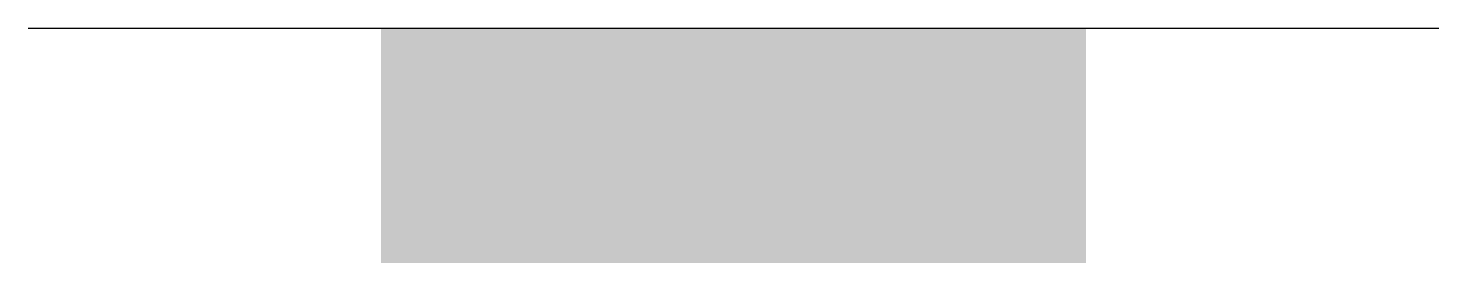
# Model space of a CAD drawing. Header units: millimetres. Extents: x -900 to 900, y -150 to 150.
import ezdxf

# ---------------------------------------------------------------- set-up
doc = ezdxf.new("R2010")
doc.units = ezdxf.units.MM

# ---------------------------------------------------------------- blocks, each defined once
blk = doc.blocks.new('$LinePat$防水层2')
at = {"color": 0}
blk.add_line((0, 0), (600, 0), dxfattribs=at)
blk.add_solid([(150, 0), (450, 0), (150, -100), (450, -100)], dxfattribs=at)

msp = doc.modelspace()

# ---------------------------------------------------------------- block references
at = {"xscale": 3, "yscale": 3, "zscale": 3}
msp.add_blockref('$LinePat$防水层2', (-900, 150), dxfattribs=at)

doc.saveas('drawing.dxf')
